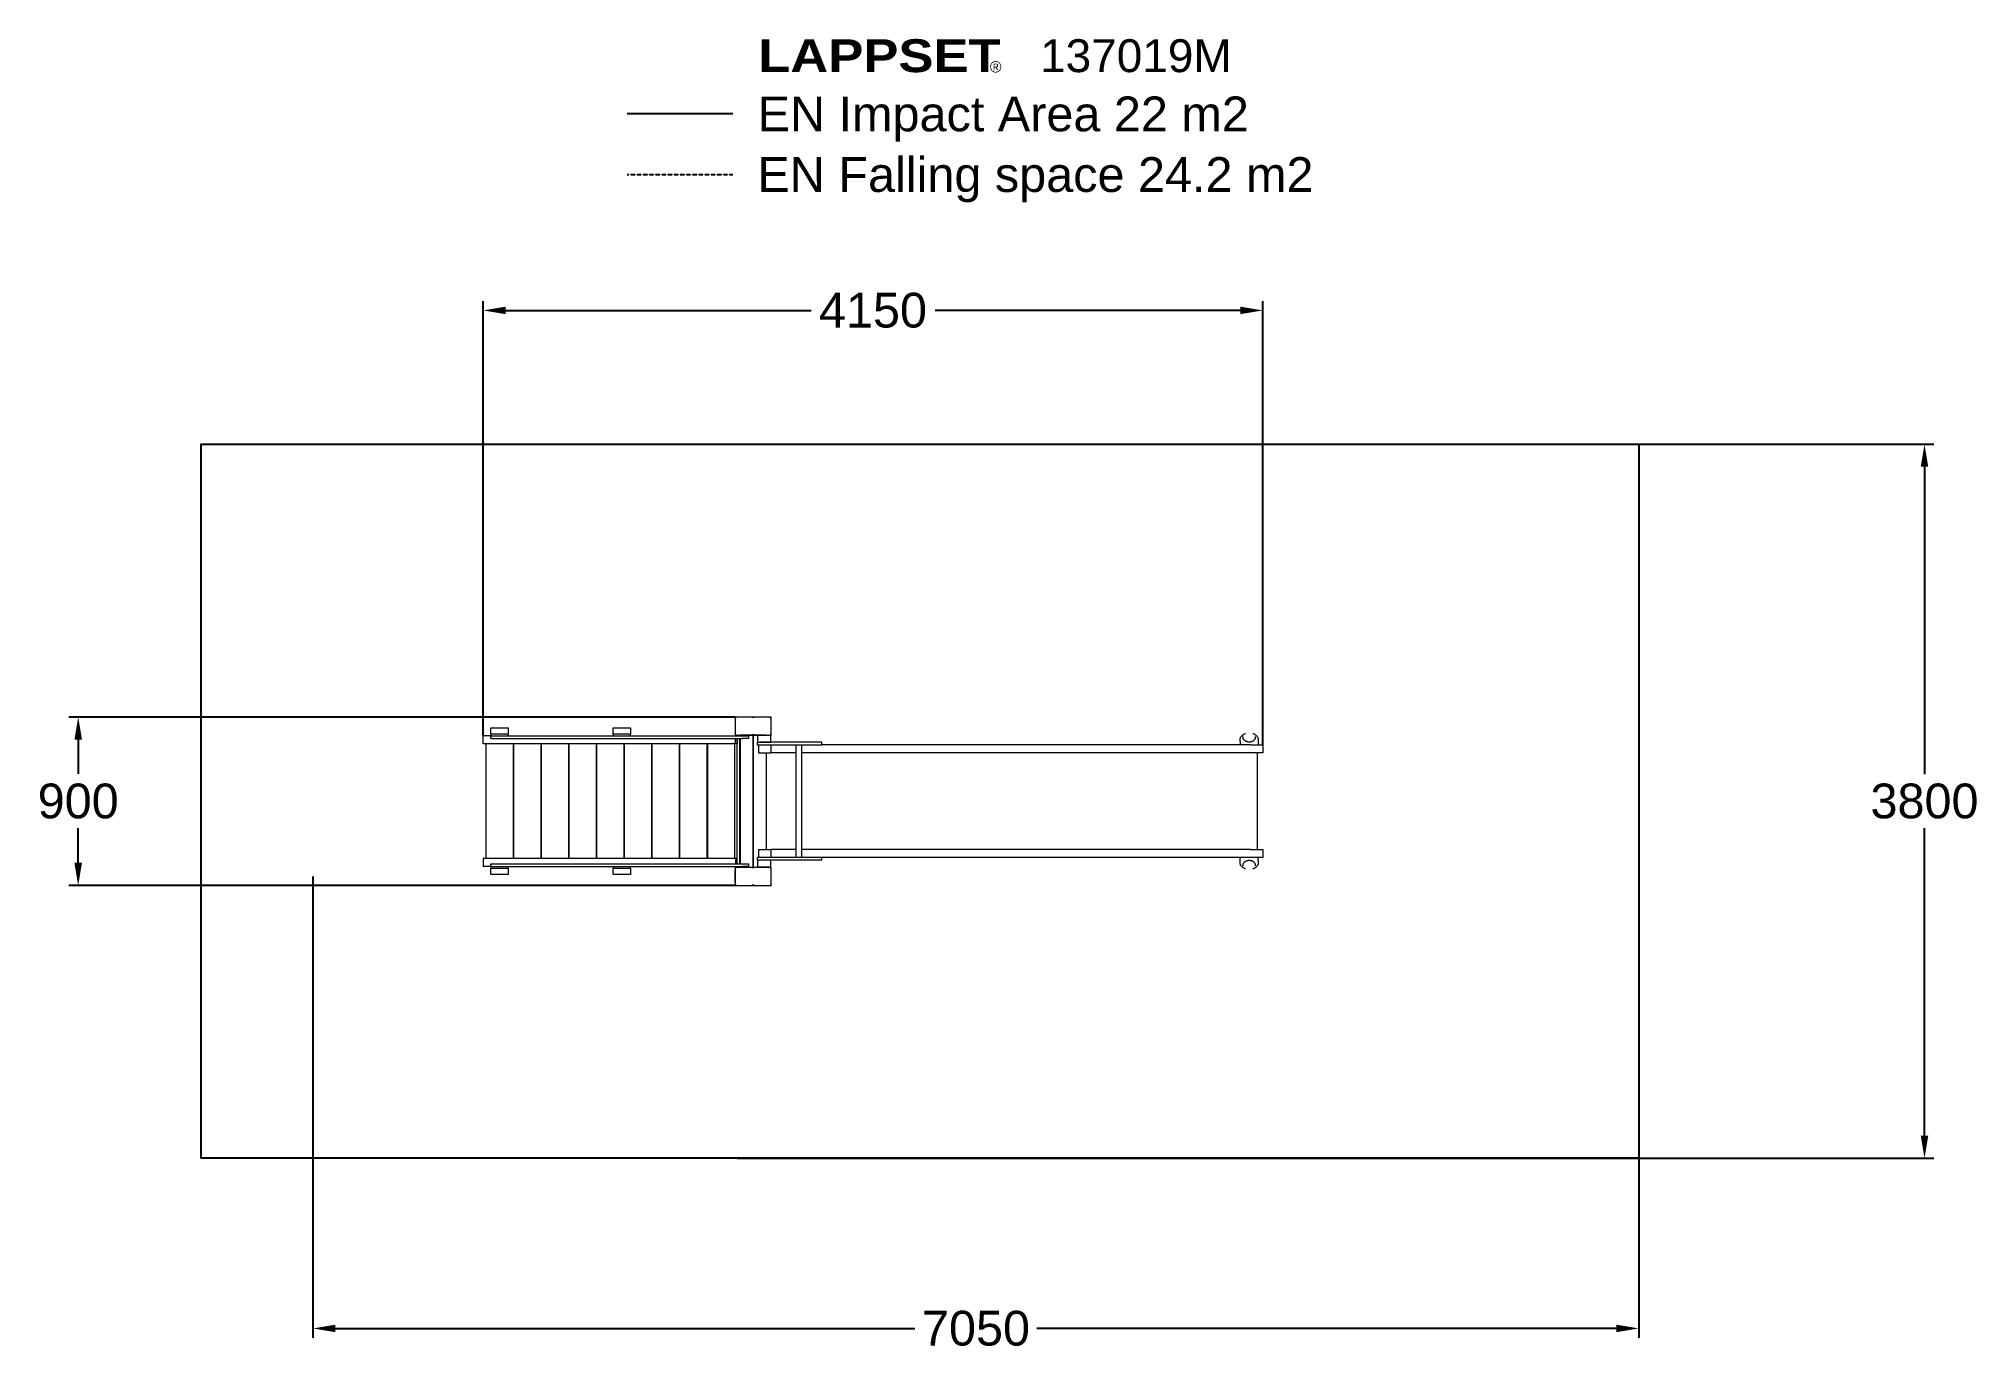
# Model space of a CAD drawing. Extents: x -4689 to 5626, y -2927 to 4058.
import ezdxf

# ---------------------------------------------------------------- set-up
doc = ezdxf.new("R2010")
doc.units = 0
doc.header["$LTSCALE"] = 5
doc.header["$PDMODE"] = 33
doc.header["$PDSIZE"] = 20
doc.linetypes.add('HIDDEN', pattern=[0.375, 0.25, -0.125])
doc.layers.get('Defpoints').update_dxf_attribs({"linetype": 'CONTINUOUS'})
for name, color, linetype in [('Lg_boundary', 5, 'CONTINUOUS'), ('Lg_dim', 7, 'CONTINUOUS'), ('Lg_falling', 63, 'HIDDEN'), ('Lg_prod', 40, 'CONTINUOUS'), ('Lg_txt', 4, 'CONTINUOUS')]:
    doc.layers.add(name, color=color, linetype=linetype)
doc.styles.add('LG1', font='arial.ttf', dxfattribs={"height": 185})
doc.styles.add('LG2', font='ariblk.ttf', dxfattribs={"height": 185})
doc.dimstyles.new('LG_DIM', dxfattribs={"dimtxt": 185, "dimasz": 120, "dimexe": 50, "dimexo": 1, "dimgap": 50, "dimtad": 0, "dimtih": 1, "dimtoh": 1, "dimdec": 0, "dimrnd": 10, "dimdsep": 46, "dimtxsty": 'LG1', "dimcen": 2.5, "dimclrt": 4, "dimadec": 4, "dimazin": 0, "dimtfac": 1, "dimtmove": 0, "dimatfit": 3, "dimfxl": 1, "dimtolj": 1, "dimtzin": 0, "dimarcsym": 0})

# ---------------------------------------------------------------- blocks, each defined once
blk = doc.blocks.new('prodnum')
at = {"layer": 'Lg_txt'}
for s, height, style, p in [('LAPPSET', 175, 'LG2', (0, 0)), ('®', 60, 'LG1', (1233, -2))]:
    blk.add_text(s, height=height, dxfattribs=dict(at, style=style)).set_placement(p)
at = {"layer": 'Lg_txt', "style": 'LG1'}
blk.add_attdef('PRODNUM', (1500, 0), '', height=175, dxfattribs=at)
blk = doc.blocks.new('*D4')
at = {"layer": 'Defpoints', "color": 0}
for p in [(3825, -300), (-3230, -400), (3825, -2806)]:
    blk.add_point(p, dxfattribs=at)
at = {"layer": 'Lg_dim', "color": 0, "lineweight": -2}
for p, q in [((3825, -301), (3825, -2856)), ((-3230, -401), (-3230, -2856)), ((-3110, -2806), (-27, -2806)), ((3705, -2806), (622, -2806))]:
    blk.add_line(p, q, dxfattribs=at)
at = {"layer": 'Lg_dim', "color": 0}
for points in [[(-3110, -2786), (-3110, -2826), (-3230, -2806)], [(3705, -2826), (3705, -2786), (3825, -2806)]]:
    blk.add_solid(points, dxfattribs=at)
at = {"layer": 'Lg_dim', "color": 4, "insert": (298, -2806), "char_height": 185, "attachment_point": 5, "style": 'LG1'}
blk.add_mtext('\\A1;7050', dxfattribs=at)
blk = doc.blocks.new('*D5')
at = {"layer": 'Defpoints', "color": 0}
for p in [(-1352, 1900), (-974, -1900), (5345, -1900)]:
    blk.add_point(p, dxfattribs=at)
at = {"layer": 'Lg_dim', "color": 0, "lineweight": -2}
for p, q in [((-1351, 1900), (5395, 1900)), ((5345, 1780), (5345, 144)), ((5345, -1780), (5345, -144)), ((-973, -1900), (5395, -1900))]:
    blk.add_line(p, q, dxfattribs=at)
at = {"layer": 'Lg_dim', "color": 0}
for points in [[(5365, 1780), (5325, 1780), (5345, 1900)], [(5325, -1780), (5365, -1780), (5345, -1900)]]:
    blk.add_solid(points, dxfattribs=at)
at = {"layer": 'Lg_dim', "color": 4, "insert": (5345, 0), "char_height": 185, "attachment_point": 5, "style": 'LG1'}
blk.add_mtext('\\A1;3800', dxfattribs=at)
blk = doc.blocks.new('*D6')
at = {"layer": 'Defpoints', "color": 0}
for p in [(-2324, 2612), (-2324, 348), (1825, 300)]:
    blk.add_point(p, dxfattribs=at)
at = {"layer": 'Lg_dim', "color": 0, "lineweight": -2}
for p, q in [((-2324, 349), (-2324, 2662)), ((-2204, 2612), (-579, 2612)), ((1705, 2612), (80, 2612)), ((1825, 301), (1825, 2662))]:
    blk.add_line(p, q, dxfattribs=at)
at = {"layer": 'Lg_dim', "color": 0}
for points in [[(-2204, 2632), (-2204, 2592), (-2324, 2612)], [(1705, 2592), (1705, 2632), (1825, 2612)]]:
    blk.add_solid(points, dxfattribs=at)
at = {"layer": 'Lg_dim', "color": 4, "insert": (-250, 2612), "char_height": 185, "attachment_point": 5, "style": 'LG1'}
blk.add_mtext('\\A1;4150', dxfattribs=at)
blk = doc.blocks.new('*D7')
at = {"layer": 'Defpoints', "color": 0}
for p in [(-982, 448), (-4479, -448), (-983, -448)]:
    blk.add_point(p, dxfattribs=at)
at = {"layer": 'Lg_dim', "color": 0, "lineweight": -2}
for p, q in [((-983, 448), (-4529, 448)), ((-4479, 328), (-4479, 145)), ((-4479, -328), (-4479, -144)), ((-984, -448), (-4529, -448))]:
    blk.add_line(p, q, dxfattribs=at)
at = {"layer": 'Lg_dim', "color": 0}
for points in [[(-4459, 328), (-4499, 328), (-4479, 448)], [(-4499, -328), (-4459, -328), (-4479, -448)]]:
    blk.add_solid(points, dxfattribs=at)
at = {"layer": 'Lg_dim', "color": 4, "insert": (-4479, 0), "char_height": 185, "attachment_point": 5, "style": 'LG1'}
blk.add_mtext('\\A1;900', dxfattribs=at)

msp = doc.modelspace()

# ---------------------------------------------------------------- linework, layer by layer
at = {"layer": 'Lg_boundary'}
msp.add_lwpolyline([(3825, -1900), (-3825, -1900), (-3825, 1900), (3825, 1900)], close=True, dxfattribs=at)
at = {"layer": 'Lg_falling'}
msp.add_lwpolyline([(-995.7, 3333.8), (-1558, 3333.8)], dxfattribs=at)
at = {"layer": 'Lg_prod', "linetype": 'Continuous', "lineweight": 0}
for p, q in [((-887.4, 448), (-982.9, 448)), ((-982.9, 448), (-982.9, 352)), ((-791.9, 448), (-887.4, 448)), ((-791.9, 352), (-791.9, 448)), ((-2324.3, 305), (-2324.3, 348)), ((-2283.3, 348), (-2324.3, 348)), ((-2283.3, 357), (-2283.3, 391)), ((-2283.3, 391), (-2190.3, 391)), ((-2190.3, 357), (-2283.3, 357)), ((-2283.3, 357), (-2283.3, 348)), ((-2283.3, 333), (-2283.3, 348)), ((-2283.3, 348), (-2283.2, 348)), ((-2277.3, 333), (-2283.3, 333)), ((-2283.2, 348), (-2277.3, 348)), ((-2277.3, 348), (-946.4, 348)), ((-2277.3, 333), (-946.4, 333)), ((-2190.3, 391), (-2190.3, 357)), ((-2190.3, 348), (-2190.3, 357)), ((-1633.3, 357), (-1633.3, 391)), ((-1633.3, 391), (-1540.3, 391)), ((-1540.3, 357), (-1633.3, 357)), ((-1633.3, 357), (-1633.3, 348)), ((-1540.3, 391), (-1540.3, 357)), ((-1540.3, 348), (-1540.3, 357)), ((-982.9, 352), (-887.4, 352)), ((-981.7, 305), (-981.7, 333)), ((-972.9, -333), (-972.9, 333)), ((-972.9, 333), (-972.9, 305)), ((-957.9, -333), (-957.9, 333)), ((-957.4, 351.5), (-957.4, 348)), ((-887.4, 351.5), (-957.4, 351.5)), ((-957.4, 333), (-957.4, -333)), ((-946.4, 348), (-912.4, 348)), ((-912.4, 333), (-946.4, 333)), ((-912.4, 348), (-912.4, 333)), ((-887.4, 352), (-791.9, 352)), ((-887.4, -352), (-887.4, 351.5)), ((-887.4, 351.5), (-887.4, -352)), ((-817.4, 351.5), (-887.4, 351.5)), ((-864.4, 349), (-864.4, 314)), ((-794.4, 349), (-864.4, 349)), ((-864.4, 314), (-794.4, 314)), ((-864.4, 299), (-864.4, 314)), ((-581.4, 314), (-849.4, 314)), ((-817.4, 349), (-817.4, 351.5)), ((-794.4, 314), (-794.4, 349)), ((-521.4, 314), (-581.4, 314)), ((-521.4, 299), (-521.4, 314)), ((1704.4, 317.7), (1704.4, 334.3)), ((1704.4, 317.7), (1704.4, 300)), ((1799.4, 334.3), (1799.4, 317.7)), ((1799.4, 317.7), (1799.4, 300)), ((-2309.8, 305), (-2324.3, 305)), ((-2309.8, 305), (-2306.6, 305)), ((-2309.8, 305), (-2309.8, -305)), ((-2162.5, 305), (-2306.6, 305)), ((-2164.8, 305), (-2164.8, -305)), ((-2162.5, 305), (-2159.3, 305)), ((-2162.5, 305), (-2162.5, -305)), ((-2015.2, 305), (-2159.3, 305)), ((-2017.5, 305), (-2017.5, -305)), ((-2015.2, 305), (-2012, 305)), ((-2015.2, 305), (-2015.2, -305)), ((-1867.9, 305), (-2012, 305)), ((-1870.2, 305), (-1870.2, -305)), ((-1867.9, 305), (-1864.7, 305)), ((-1867.9, 305), (-1867.9, -305)), ((-1720.6, 305), (-1864.7, 305)), ((-1722.9, 305), (-1722.9, -305)), ((-1720.6, 305), (-1717.4, 305)), ((-1720.6, 305), (-1720.6, -305)), ((-1573.3, 305), (-1717.4, 305)), ((-1575.6, 305), (-1575.6, -305)), ((-1573.3, 305), (-1570.1, 305)), ((-1573.3, 305), (-1573.3, -305)), ((-1426, 305), (-1570.1, 305)), ((-1428.3, 305), (-1428.3, -305)), ((-1426, 305), (-1422.8, 305)), ((-1426, 305), (-1426, -305)), ((-1278.7, 305), (-1422.8, 305)), ((-1281, 305), (-1281, -305)), ((-1278.7, 305), (-1275.5, 305)), ((-1278.7, 305), (-1278.7, -305)), ((-1131.4, 305), (-1275.5, 305)), ((-1133.7, 305), (-1133.7, -305)), ((-1131.4, 305), (-1128.2, 305)), ((-1131.4, 305), (-1131.4, -305)), ((-981.7, 305), (-1128.2, 305)), ((-986.4, 305), (-986.4, -305)), ((-972.9, 305), (-981.7, 305)), ((-957.9, 305), (-957.4, 305)), ((-849.4, 299), (-864.4, 299)), ((-859.9, 299), (-859.9, 257)), ((-859.9, 257), (-793.9, 257)), ((-581.4, 299), (-849.4, 299)), ((-817.4, -257), (-817.4, 257)), ((-816.9, -257), (-816.9, 257)), ((-793.9, 299), (-793.9, 257)), ((-659.4, 257), (-793.9, 257)), ((-659.4, -299), (-659.4, 299)), ((-629.4, -299), (-629.4, 299)), ((-257.7, 257), (-629.4, 257)), ((-521.4, 299), (-581.4, 299)), ((-257.7, 300), (-521.4, 300)), ((891.4, 300), (-257.7, 300)), ((891.4, 257), (-257.7, 257)), ((1288.3, 300), (891.4, 300)), ((1288.3, 257), (891.4, 257)), ((1758.7, 300), (1288.3, 300)), ((1758.7, 257), (1288.3, 257)), ((1758.7, 300), (1824.8, 300)), ((1824.8, 257), (1758.7, 257)), ((1795.3, -257), (1795.3, 257)), ((1824.8, 300), (1824.8, 257)), ((-2324.3, -305), (-2324.3, -348)), ((-2309.8, -305), (-2324.3, -305)), ((-2306.6, -305), (-2309.8, -305)), ((-2162.5, -305), (-2306.6, -305)), ((-2159.3, -305), (-2162.5, -305)), ((-2015.2, -305), (-2159.3, -305)), ((-2012, -305), (-2015.2, -305)), ((-1867.9, -305), (-2012, -305)), ((-1864.7, -305), (-1867.9, -305)), ((-1720.6, -305), (-1864.7, -305)), ((-1717.4, -305), (-1720.6, -305)), ((-1573.3, -305), (-1717.4, -305)), ((-1570.1, -305), (-1573.3, -305)), ((-1426, -305), (-1570.1, -305)), ((-1422.8, -305), (-1426, -305)), ((-1278.7, -305), (-1422.8, -305)), ((-1275.5, -305), (-1278.7, -305)), ((-1131.4, -305), (-1275.5, -305)), ((-1128.2, -305), (-1131.4, -305)), ((-981.7, -305), (-1128.2, -305)), ((-981.7, -305), (-981.7, -333)), ((-972.9, -305), (-981.7, -305)), ((-972.9, -333), (-972.9, -305)), ((-957.9, -305), (-957.4, -305)), ((-864.4, -314), (-864.4, -299)), ((-849.4, -299), (-864.4, -299)), ((-859.9, -257), (-793.9, -257)), ((-859.9, -257), (-859.9, -299)), ((-581.4, -299), (-849.4, -299)), ((-793.9, -257), (-793.9, -299)), ((-659.4, -257), (-793.9, -257)), ((-257.7, -257), (-629.4, -257)), ((-521.4, -299), (-581.4, -299)), ((-521.4, -314), (-521.4, -299)), ((-257.7, -300), (-521.4, -300)), ((891.4, -257), (-257.7, -257)), ((891.4, -300), (-257.7, -300)), ((1288.3, -257), (891.4, -257)), ((1288.3, -300), (891.4, -300)), ((1758.7, -257), (1288.3, -257)), ((1758.7, -300), (1288.3, -300)), ((1704.4, -317.7), (1704.4, -300)), ((1758.7, -257), (1824.8, -257)), ((1824.8, -300), (1758.7, -300)), ((1799.4, -317.7), (1799.4, -300)), ((1824.8, -257), (1824.8, -300)), ((-2283.3, -348), (-2324.3, -348)), ((-2283.3, -348), (-2283.3, -333)), ((-2283.3, -333), (-2277.3, -333)), ((-2283.2, -348), (-2283.3, -348)), ((-2283.3, -348), (-2283.3, -357)), ((-2283.3, -357), (-2190.3, -357)), ((-2283.3, -391), (-2283.3, -357)), ((-2190.3, -391), (-2283.3, -391)), ((-2277.3, -348), (-2283.2, -348)), ((-2277.3, -333), (-946.4, -333)), ((-2277.3, -348), (-946.4, -348)), ((-2190.3, -357), (-2190.3, -348)), ((-2190.3, -357), (-2190.3, -391)), ((-1633.3, -348), (-1633.3, -357)), ((-1633.3, -357), (-1540.3, -357)), ((-1633.3, -391), (-1633.3, -357)), ((-1540.3, -391), (-1633.3, -391)), ((-1540.3, -357), (-1540.3, -348)), ((-1540.3, -357), (-1540.3, -391)), ((-984.4, -367.5), (-984.4, -432.5)), ((-982.9, -367.5), (-984.4, -367.5)), ((-887.4, -352), (-982.9, -352)), ((-982.9, -352), (-982.9, -448)), ((-957.4, -348), (-957.4, -352)), ((-946.4, -333), (-912.4, -333)), ((-912.4, -348), (-946.4, -348)), ((-912.4, -333), (-912.4, -348)), ((-791.9, -352), (-887.4, -352)), ((-864.4, -314), (-864.4, -349)), ((-794.4, -314), (-864.4, -314)), ((-864.4, -349), (-794.4, -349)), ((-581.4, -314), (-849.4, -314)), ((-817.4, -352), (-817.4, -349)), ((-794.4, -349), (-794.4, -314)), ((-791.9, -448), (-791.9, -352)), ((-521.4, -314), (-581.4, -314)), ((1704.4, -334.3), (1704.4, -317.7)), ((1799.4, -317.7), (1799.4, -334.3)), ((-982.9, -432.5), (-984.4, -432.5)), ((-982.9, -448), (-887.4, -448)), ((-887.4, -448), (-791.9, -448))]:
    msp.add_line(p, q, dxfattribs=at)
for centre, start, end in [((1707.4, 336), 148.84482, 180), ((1796.4, 336), 0, 31.15518), ((1707.4, -336), 180, 211.15518), ((1796.4, -336), 328.84482, 0)]:
    msp.add_arc(centre, 3, start, end, dxfattribs=at)
for points, knots in [([(-978.3, 443.4), (-978.3, 443.4), (-978.3, 443.4), (-978.8, 443.9), (-979.4, 444.5), (-981, 446.1), (-981.8, 446.9), (-982.7, 447.8), (-982.9, 448), (-982.9, 448)], [-0.0546653, -0.0546653, -0.0546653, -0.0546653, 0, 0, 2.8869934, 2.8869934, 9.7602599, 9.7602599, 14.7480063, 14.7480063, 14.7480063, 14.7480063]), ([(-891.5, 443.4), (-891.5, 443.4), (-891.5, 443.4), (-891, 443.9), (-890.5, 444.5), (-888.9, 446.1), (-888, 446.9), (-887.5, 447.4), (-887.4, 447.5), (-887.4, 447.5)], [-0.0546653, -0.0546653, -0.0546653, -0.0546653, 0, 0, 2.8869934, 2.8869934, 9.7602599, 9.7602599, 10.1673056, 10.1673056, 10.1673056, 10.1673056]), ([(-883.3, 443.4), (-883.3, 443.4), (-883.3, 443.4), (-883.8, 443.9), (-884.4, 444.5), (-886, 446.1), (-886.8, 446.9), (-887.4, 447.4), (-887.4, 447.5), (-887.4, 447.5)], [-0.0546653, -0.0546653, -0.0546653, -0.0546653, 0, 0, 2.8869934, 2.8869934, 9.7602599, 9.7602599, 10.1673056, 10.1673056, 10.1673056, 10.1673056]), ([(-796.5, 443.4), (-796.5, 443.4), (-796.5, 443.4), (-796, 443.9), (-795.5, 444.5), (-793.9, 446.1), (-793, 446.9), (-792.1, 447.8), (-791.9, 448), (-791.9, 448)], [-0.0546653, -0.0546653, -0.0546653, -0.0546653, 0, 0, 2.8869934, 2.8869934, 9.7602599, 9.7602599, 14.7480063, 14.7480063, 14.7480063, 14.7480063]), ([(-982.9, 352), (-982.9, 352), (-982.7, 352.2), (-981.8, 353.1), (-981, 353.9), (-979.4, 355.5), (-978.8, 356.1), (-978.3, 356.6), (-978.3, 356.6), (-978.3, 356.6)], [20.5582592, 20.5582592, 20.5582592, 20.5582592, 24.2275917, 24.2275917, 29.2840438, 29.2840438, 31.4079167, 31.4079167, 31.4481323, 31.4481323, 31.4481323, 31.4481323]), ([(-891.5, 356.6), (-891.5, 356.6), (-891.5, 356.6), (-891, 356.1), (-890.5, 355.5), (-888.9, 353.9), (-888, 353.1), (-887.5, 352.6), (-887.4, 352.5), (-887.4, 352.5)], [-0.0546653, -0.0546653, -0.0546653, -0.0546653, 0, 0, 2.8869934, 2.8869934, 9.7602599, 9.7602599, 10.1673056, 10.1673056, 10.1673056, 10.1673056]), ([(-887.4, 352.5), (-887.4, 352.5), (-887.4, 352.6), (-886.8, 353.1), (-886, 353.9), (-884.4, 355.5), (-883.8, 356.1), (-883.3, 356.6), (-883.3, 356.6), (-883.3, 356.6)], [23.9281406, 23.9281406, 23.9281406, 23.9281406, 24.2275917, 24.2275917, 29.2840438, 29.2840438, 31.4079167, 31.4079167, 31.4481323, 31.4481323, 31.4481323, 31.4481323]), ([(-796.5, 356.6), (-796.5, 356.6), (-796.5, 356.6), (-796, 356.1), (-795.5, 355.5), (-793.9, 353.9), (-793, 353.1), (-792.1, 352.2), (-791.9, 352), (-791.9, 352)], [-0.0546653, -0.0546653, -0.0546653, -0.0546653, 0, 0, 2.8869934, 2.8869934, 9.7602599, 9.7602599, 14.7480063, 14.7480063, 14.7480063, 14.7480063]), ([(1704.4, 334.3), (1704.4, 334.7), (1704.4, 335.1), (1704.4, 335.6), (1704.4, 335.7), (1704.4, 335.9), (1704.4, 336), (1704.4, 336)], [0, 0, 0, 0, 0.0047801145, 0.0047801145, 0.0071701718, 0.0071701718, 0.0095602291, 0.0095602291, 0.0095602291, 0.0095602291]), ([(1704.8, 337.5), (1705.7, 338.9), (1706.6, 340.3), (1708.7, 343.2), (1709.9, 344.7), (1711.9, 346.9), (1712.6, 347.6), (1714.1, 349.1), (1714.9, 349.8), (1717.3, 351.9), (1719.1, 353.3), (1722.1, 355.3), (1723.1, 356), (1724.8, 356.9), (1725.3, 357.2), (1726.4, 357.8), (1727, 358.1), (1729.1, 359.2), (1730.7, 359.8), (1732.3, 360.5)], [0.001509417, 0.001509417, 0.001509417, 0.001509417, 0.010143562, 0.010143562, 0.018777708, 0.018777708, 0.023094781, 0.023094781, 0.027411854, 0.027411854, 0.036046, 0.036046, 0.040363073, 0.040363073, 0.042521609, 0.042521609, 0.044680146, 0.044680146, 0.0502335, 0.0502335, 0.0502335, 0.0502335]), ([(1718.2, 334.3), (1718.1, 334.5), (1718, 334.7), (1717.8, 335.2), (1717.8, 335.5), (1717.8, 335.8)], [0, 0, 0, 0, 0.0033224356, 0.0033224356, 0.0066448712, 0.0066448712, 0.0066448712, 0.0066448712]), ([(1718.2, 334.3), (1719.3, 332.6), (1720.5, 331), (1722.6, 328.6), (1723.4, 327.8), (1725, 326.2), (1725.9, 325.5), (1727.8, 324), (1728.8, 323.2), (1731, 321.8), (1732.2, 321), (1733.9, 320.1), (1734.3, 320), (1735, 319.6), (1735.4, 319.4), (1736.6, 318.9), (1737.5, 318.6), (1738.8, 318.1), (1739.3, 317.9), (1740.4, 317.6), (1740.9, 317.4), (1741.8, 317.2), (1742.1, 317.1), (1742.7, 317), (1743, 316.9), (1743.9, 316.7), (1744.6, 316.6), (1745.4, 316.4)], [0.003523558, 0.003523558, 0.003523558, 0.003523558, 0.027663973, 0.027663973, 0.039734181, 0.039734181, 0.051804388, 0.051804388, 0.063874596, 0.063874596, 0.075944803, 0.075944803, 0.078962355, 0.078962355, 0.081979907, 0.081979907, 0.088015011, 0.088015011, 0.091032563, 0.091032563, 0.094050115, 0.094050115, 0.095558891, 0.095558891, 0.097067667, 0.097067667, 0.100085218, 0.100085218, 0.100085218, 0.100085218]), ([(1745.4, 316.4), (1745.8, 316.4), (1746.3, 316.3), (1747.3, 316.2), (1747.8, 316.1), (1748.9, 316), (1749.5, 316), (1750.7, 315.9), (1751.3, 315.9), (1751.9, 315.9)], [0.1000852185, 0.1000852185, 0.1000852185, 0.1000852185, 0.1018655596, 0.1018655596, 0.1036459008, 0.1036459008, 0.1054262419, 0.1054262419, 0.1072065831, 0.1072065831, 0.1072065831, 0.1072065831]), ([(1751.9, 315.9), (1752.2, 315.9), (1752.5, 315.9), (1753.1, 315.9), (1753.4, 315.9), (1754.3, 316), (1754.8, 316), (1755.9, 316.1), (1756.4, 316.2), (1757.4, 316.3), (1757.9, 316.4), (1758.4, 316.4)], [0.1072065831, 0.1072065831, 0.1072065831, 0.1072065831, 0.1080954187, 0.1080954187, 0.1089842543, 0.1089842543, 0.1107619256, 0.1107619256, 0.1125395968, 0.1125395968, 0.114317268, 0.114317268, 0.114317268, 0.114317268]), ([(1758.4, 316.4), (1759.1, 316.6), (1759.8, 316.7), (1761.1, 317), (1761.7, 317.1), (1762.9, 317.4), (1763.4, 317.6), (1764.4, 317.9), (1764.9, 318.1), (1766.3, 318.6), (1767.1, 318.9), (1768.7, 319.6), (1769.4, 320), (1770.8, 320.7), (1771.5, 321), (1772.7, 321.7), (1773.3, 322.1), (1775, 323.2), (1776, 324), (1777.9, 325.5), (1778.7, 326.2), (1780.3, 327.8), (1781.1, 328.6), (1783.2, 330.9), (1784.4, 332.6), (1785.5, 334.3)], [0.114317268, 0.114317268, 0.114317268, 0.114317268, 0.117327903, 0.117327903, 0.120338537, 0.120338537, 0.123349172, 0.123349172, 0.126359807, 0.126359807, 0.132381076, 0.132381076, 0.138402345, 0.138402345, 0.144423615, 0.144423615, 0.150444884, 0.150444884, 0.162487423, 0.162487423, 0.174529961, 0.174529961, 0.1865725, 0.1865725, 0.210657577, 0.210657577, 0.210657577, 0.210657577]), ([(1771.5, 360.5), (1773.1, 359.9), (1774.6, 359.2), (1777.3, 357.9), (1778.4, 357.2), (1780.6, 356), (1781.6, 355.3), (1784.6, 353.3), (1786.4, 351.9), (1788.9, 349.8), (1789.7, 349), (1791.2, 347.6), (1791.9, 346.8), (1793.9, 344.6), (1795, 343.2), (1797.2, 340.3), (1798.1, 338.9), (1798.9, 337.5)], [0.090928933, 0.090928933, 0.090928933, 0.090928933, 0.096456867, 0.096456867, 0.100769247, 0.100769247, 0.105081628, 0.105081628, 0.113706389, 0.113706389, 0.118018769, 0.118018769, 0.12233115, 0.12233115, 0.130955911, 0.130955911, 0.139580672, 0.139580672, 0.139580672, 0.139580672]), ([(1786, 335.8), (1786, 335.5), (1785.9, 335.2), (1785.8, 334.7), (1785.7, 334.5), (1785.5, 334.3)], [0, 0, 0, 0, 0.0033224356, 0.0033224356, 0.0066448712, 0.0066448712, 0.0066448712, 0.0066448712]), ([(1799.4, 336), (1799.4, 336), (1799.4, 335.9), (1799.4, 335.7), (1799.4, 335.6), (1799.4, 335.1), (1799.4, 334.7), (1799.4, 334.3)], [0, 0, 0, 0, 0.002390647, 0.002390647, 0.004781294, 0.004781294, 0.009562588, 0.009562588, 0.009562588, 0.009562588]), ([(-978.3, -356.6), (-978.3, -356.6), (-978.3, -356.6), (-978.8, -356.1), (-979.4, -355.5), (-981, -353.9), (-981.8, -353.1), (-982.7, -352.2), (-982.9, -352), (-982.9, -352)], [-0.0546653, -0.0546653, -0.0546653, -0.0546653, 0, 0, 2.8869934, 2.8869934, 9.7602599, 9.7602599, 14.7480063, 14.7480063, 14.7480063, 14.7480063]), ([(-891.5, -356.6), (-891.5, -356.6), (-891.5, -356.6), (-891, -356.1), (-890.5, -355.5), (-888.9, -353.9), (-888, -353.1), (-887.5, -352.6), (-887.4, -352.5), (-887.4, -352.5)], [-0.0546653, -0.0546653, -0.0546653, -0.0546653, 0, 0, 2.8869934, 2.8869934, 9.7602599, 9.7602599, 10.1673056, 10.1673056, 10.1673056, 10.1673056]), ([(-883.3, -356.6), (-883.3, -356.6), (-883.3, -356.6), (-883.8, -356.1), (-884.4, -355.5), (-886, -353.9), (-886.8, -353.1), (-887.4, -352.6), (-887.4, -352.5), (-887.4, -352.5)], [-0.0546653, -0.0546653, -0.0546653, -0.0546653, 0, 0, 2.8869934, 2.8869934, 9.7602599, 9.7602599, 10.1673056, 10.1673056, 10.1673056, 10.1673056]), ([(-796.5, -356.6), (-796.5, -356.6), (-796.5, -356.6), (-796, -356.1), (-795.5, -355.5), (-793.9, -353.9), (-793, -353.1), (-792.1, -352.2), (-791.9, -352), (-791.9, -352)], [-0.0546653, -0.0546653, -0.0546653, -0.0546653, 0, 0, 2.8869934, 2.8869934, 9.7602599, 9.7602599, 14.7480063, 14.7480063, 14.7480063, 14.7480063]), ([(1704.4, -336), (1704.4, -336), (1704.4, -335.9), (1704.4, -335.7), (1704.4, -335.6), (1704.4, -335.1), (1704.4, -334.7), (1704.4, -334.3)], [0, 0, 0, 0, 0.002390647, 0.002390647, 0.004781294, 0.004781294, 0.009562588, 0.009562588, 0.009562588, 0.009562588]), ([(1732.3, -360.5), (1730.7, -359.9), (1729.1, -359.2), (1726.4, -357.9), (1725.3, -357.2), (1723.1, -356), (1722.1, -355.3), (1719.1, -353.3), (1717.3, -351.9), (1714.8, -349.8), (1714.1, -349), (1712.6, -347.6), (1711.9, -346.8), (1709.9, -344.6), (1708.7, -343.2), (1706.6, -340.3), (1705.6, -338.9), (1704.8, -337.5)], [0.090928933, 0.090928933, 0.090928933, 0.090928933, 0.096456867, 0.096456867, 0.100769247, 0.100769247, 0.105081628, 0.105081628, 0.113706389, 0.113706389, 0.118018769, 0.118018769, 0.12233115, 0.12233115, 0.130955911, 0.130955911, 0.139580672, 0.139580672, 0.139580672, 0.139580672]), ([(1717.8, -335.8), (1717.8, -335.5), (1717.8, -335.2), (1718, -334.7), (1718.1, -334.5), (1718.2, -334.3)], [0, 0, 0, 0, 0.0033224356, 0.0033224356, 0.0066448712, 0.0066448712, 0.0066448712, 0.0066448712]), ([(1745.4, -316.4), (1744.6, -316.6), (1743.9, -316.7), (1742.6, -317), (1742, -317.1), (1740.9, -317.4), (1740.4, -317.6), (1739.3, -317.9), (1738.8, -318.1), (1737.5, -318.6), (1736.6, -318.9), (1735.1, -319.6), (1734.3, -320), (1732.9, -320.7), (1732.3, -321), (1731, -321.7), (1730.5, -322.1), (1728.8, -323.2), (1727.8, -324), (1725.9, -325.5), (1725, -326.2), (1723.4, -327.8), (1722.7, -328.6), (1720.5, -330.9), (1719.3, -332.6), (1718.2, -334.3)], [0.114317268, 0.114317268, 0.114317268, 0.114317268, 0.117327903, 0.117327903, 0.120338537, 0.120338537, 0.123349172, 0.123349172, 0.126359807, 0.126359807, 0.132381076, 0.132381076, 0.138402345, 0.138402345, 0.144423615, 0.144423615, 0.150444884, 0.150444884, 0.162487423, 0.162487423, 0.174529961, 0.174529961, 0.1865725, 0.1865725, 0.210657577, 0.210657577, 0.210657577, 0.210657577]), ([(1751.9, -315.9), (1751.6, -315.9), (1751.3, -315.9), (1750.7, -315.9), (1750.4, -315.9), (1749.5, -316), (1748.9, -316), (1747.8, -316.1), (1747.3, -316.2), (1746.3, -316.3), (1745.8, -316.4), (1745.4, -316.4)], [0.1072065831, 0.1072065831, 0.1072065831, 0.1072065831, 0.1080954187, 0.1080954187, 0.1089842543, 0.1089842543, 0.1107619256, 0.1107619256, 0.1125395968, 0.1125395968, 0.114317268, 0.114317268, 0.114317268, 0.114317268]), ([(1758.4, -316.4), (1757.9, -316.4), (1757.4, -316.3), (1756.4, -316.2), (1755.9, -316.1), (1754.8, -316), (1754.3, -316), (1753.1, -315.9), (1752.5, -315.9), (1751.9, -315.9)], [0.1000852185, 0.1000852185, 0.1000852185, 0.1000852185, 0.1018655596, 0.1018655596, 0.1036459008, 0.1036459008, 0.1054262419, 0.1054262419, 0.1072065831, 0.1072065831, 0.1072065831, 0.1072065831]), ([(1785.5, -334.3), (1784.4, -332.6), (1783.2, -331), (1781.1, -328.6), (1780.4, -327.8), (1778.7, -326.2), (1777.9, -325.5), (1776, -324), (1775, -323.2), (1772.8, -321.8), (1771.5, -321), (1769.8, -320.1), (1769.5, -320), (1768.7, -319.6), (1768.3, -319.4), (1767.1, -318.9), (1766.3, -318.6), (1764.9, -318.1), (1764.4, -317.9), (1763.4, -317.6), (1762.9, -317.4), (1762, -317.2), (1761.7, -317.1), (1761.1, -317), (1760.8, -316.9), (1759.8, -316.7), (1759.1, -316.6), (1758.4, -316.4)], [0.003523558, 0.003523558, 0.003523558, 0.003523558, 0.027663973, 0.027663973, 0.039734181, 0.039734181, 0.051804388, 0.051804388, 0.063874596, 0.063874596, 0.075944803, 0.075944803, 0.078962355, 0.078962355, 0.081979907, 0.081979907, 0.088015011, 0.088015011, 0.091032563, 0.091032563, 0.094050115, 0.094050115, 0.095558891, 0.095558891, 0.097067667, 0.097067667, 0.100085218, 0.100085218, 0.100085218, 0.100085218]), ([(1798.9, -337.5), (1798.1, -338.9), (1797.2, -340.3), (1795, -343.2), (1793.8, -344.7), (1791.8, -346.9), (1791.1, -347.6), (1789.6, -349.1), (1788.9, -349.8), (1786.4, -351.9), (1784.6, -353.3), (1781.7, -355.3), (1780.6, -356), (1779, -356.9), (1778.4, -357.2), (1777.3, -357.8), (1776.7, -358.1), (1774.6, -359.2), (1773.1, -359.8), (1771.5, -360.5)], [0.001509417, 0.001509417, 0.001509417, 0.001509417, 0.010143562, 0.010143562, 0.018777708, 0.018777708, 0.023094781, 0.023094781, 0.027411854, 0.027411854, 0.036046, 0.036046, 0.040363073, 0.040363073, 0.042521609, 0.042521609, 0.044680146, 0.044680146, 0.0502335, 0.0502335, 0.0502335, 0.0502335]), ([(1785.5, -334.3), (1785.7, -334.5), (1785.8, -334.7), (1785.9, -335.2), (1786, -335.5), (1786, -335.8)], [0, 0, 0, 0, 0.0033224356, 0.0033224356, 0.0066448712, 0.0066448712, 0.0066448712, 0.0066448712]), ([(1799.4, -334.3), (1799.4, -334.7), (1799.4, -335.1), (1799.4, -335.6), (1799.4, -335.7), (1799.4, -335.9), (1799.4, -336), (1799.4, -336)], [0, 0, 0, 0, 0.0047801145, 0.0047801145, 0.0071701718, 0.0071701718, 0.0095602291, 0.0095602291, 0.0095602291, 0.0095602291]), ([(-982.9, -448), (-982.9, -448), (-982.7, -447.8), (-981.8, -446.9), (-981, -446.1), (-979.4, -444.5), (-978.8, -443.9), (-978.3, -443.4), (-978.3, -443.4), (-978.3, -443.4)], [20.5582592, 20.5582592, 20.5582592, 20.5582592, 24.2275917, 24.2275917, 29.2840438, 29.2840438, 31.4079167, 31.4079167, 31.4481323, 31.4481323, 31.4481323, 31.4481323]), ([(-891.5, -443.4), (-891.5, -443.4), (-891.5, -443.4), (-891, -443.9), (-890.5, -444.5), (-888.9, -446.1), (-888, -446.9), (-887.5, -447.4), (-887.4, -447.5), (-887.4, -447.5)], [-0.0546653, -0.0546653, -0.0546653, -0.0546653, 0, 0, 2.8869934, 2.8869934, 9.7602599, 9.7602599, 10.1673056, 10.1673056, 10.1673056, 10.1673056]), ([(-887.4, -447.5), (-887.4, -447.5), (-887.4, -447.4), (-886.8, -446.9), (-886, -446.1), (-884.4, -444.5), (-883.8, -443.9), (-883.3, -443.4), (-883.3, -443.4), (-883.3, -443.4)], [23.9281406, 23.9281406, 23.9281406, 23.9281406, 24.2275917, 24.2275917, 29.2840438, 29.2840438, 31.4079167, 31.4079167, 31.4481323, 31.4481323, 31.4481323, 31.4481323]), ([(-796.5, -443.4), (-796.5, -443.4), (-796.5, -443.4), (-796, -443.9), (-795.5, -444.5), (-793.9, -446.1), (-793, -446.9), (-792.1, -447.8), (-791.9, -448), (-791.9, -448)], [-0.0546653, -0.0546653, -0.0546653, -0.0546653, 0, 0, 2.8869934, 2.8869934, 9.7602599, 9.7602599, 14.7480063, 14.7480063, 14.7480063, 14.7480063])]:
    msp.add_open_spline(points, degree=3, knots=knots, dxfattribs=at)
for points in [[(1717.6, 344.9), (1717.7, 341.9), (1717.7, 338.9), (1717.8, 335.8)], [(1786, 335.8), (1786, 338.9), (1786.1, 341.9), (1786.1, 344.9)], [(1717.8, -335.8), (1717.7, -338.9), (1717.7, -341.9), (1717.6, -344.9)], [(1786.1, -344.9), (1786.1, -341.9), (1786, -338.9), (1786, -335.8)]]:
    msp.add_rational_spline(points, [1, 0.999999597665, 0.999999597665, 1], degree=3, dxfattribs=at)
at = {"layer": 'Lg_txt'}
msp.add_lwpolyline([(-995.7, 3658.9), (-1558, 3658.9)], dxfattribs=at)

# ---------------------------------------------------------------- block references
msp.add_blockref('prodnum', (-860.9, 3880.1), dxfattribs=at).add_auto_attribs({'PRODNUM': '137019M'})

# ---------------------------------------------------------------- texts
at = {"layer": 'Lg_falling', "style": 'LG1'}
msp.add_text('EN Falling space 24.2 m2 ', height=185, dxfattribs=at).set_placement((-865.1, 3242.6))
at = {"layer": 'Lg_txt', "style": 'LG1'}
msp.add_text('EN Impact Area 22 m2', height=185, dxfattribs=at).set_placement((-863.9, 3565.3))

# ---------------------------------------------------------------- dimensions: what is measured, and where the dimension line sits
at = {"layer": 'Lg_dim'}
for base, p1, p2, picture, middle in [((-2324.3, 2612), (1824.8, 300), (-2324.3, 348), '*D6', (-249.7, 2612)), ((3825, -2806), (-3229.9, -400), (3825, -300), '*D4', (297.5, -2806))]:
    dim = msp.add_linear_dim(base=base, p1=p1, p2=p2, dimstyle='LG_DIM', dxfattribs=at)
    dim.commit()
    dim.dimension.update_dxf_attribs({"geometry": picture, "text_midpoint": middle})
for base, p1, p2, picture, middle in [((5345.4, -1900), (-1351.9, 1900), (-973.9, -1900), '*D5', (5345.4, 0)), ((-4478.7, -447.7), (-982.4, 448.5), (-982.6, -447.7), '*D7', (-4478.7, 0.4))]:
    dim = msp.add_linear_dim(base=base, p1=p1, p2=p2, angle=90, dimstyle='LG_DIM', dxfattribs=at)
    dim.commit()
    dim.dimension.update_dxf_attribs({"geometry": picture, "text_midpoint": middle})

doc.saveas('drawing.dxf')
